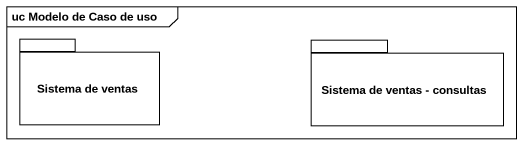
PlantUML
@startuml
mainframe uc Modelo de Caso de uso
package "Sistema de ventas" as Sistema_de_ventas {
}
package "Sistema de ventas - consultas" as Sistema_de_ventas_consultas {
}
@enduml
